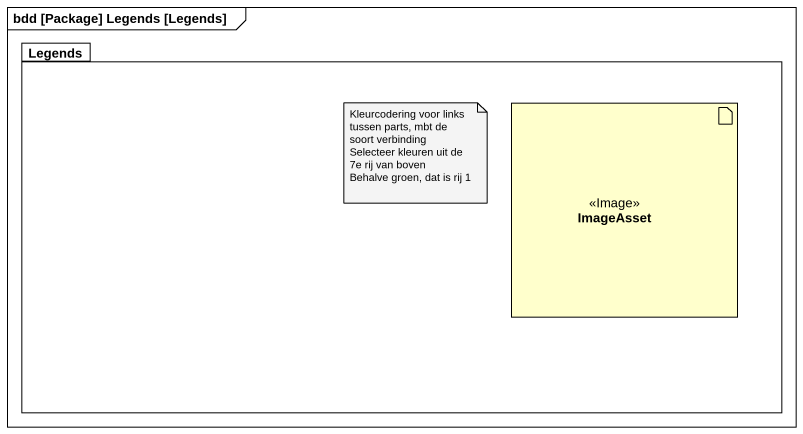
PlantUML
@startuml
mainframe bdd [Package] Legends [Legends]
package Legends {
  artifact ImageAsset <<Image>>
}
note as N1
  Kleurcodering voor links tussen parts, mbt de soort verbinding
  Selecteer kleuren uit de 7e rij van boven
  Behalve groen, dat is rij 1
end note
@enduml
